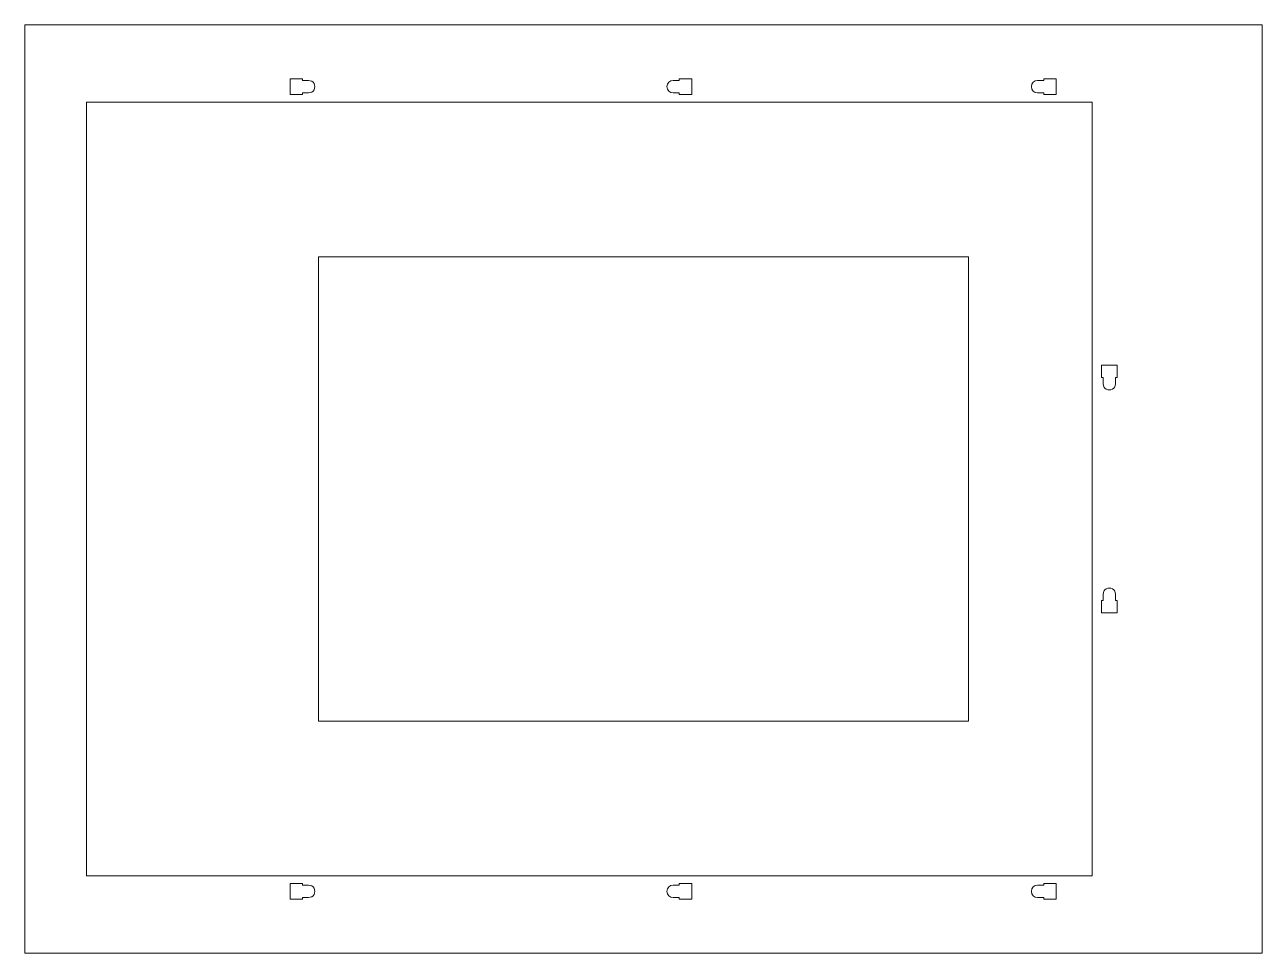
# Model space of a CAD drawing. Extents: x 195 to 994, y 120 to 720.
import ezdxf

# ---------------------------------------------------------------- set-up
doc = ezdxf.new("R2010")
doc.units = 0

msp = doc.modelspace()

# ---------------------------------------------------------------- linework, layer by layer
at = {"color": 1, "lineweight": 13}
for p, q in [((194.500031, 120.5), (194.500031, 720.5)), ((994.5, 720.5), (194.500031, 720.5)), ((994.5, 720.5), (994.5, 120.5)), ((194.500031, 120.5), (994.5, 120.5))]:
    msp.add_line(p, q, dxfattribs=at)
at = {"color": 1, "lineweight": 13, "ltscale": 0.2}
for p, q in [((374.03009, 685.5), (366.03009, 685.5)), ((625.650024, 685.5), (617.650024, 685.5)), ((861.269958, 685.5), (853.269958, 685.5)), ((366.03009, 675.5), (374.03009, 675.5)), ((617.650024, 675.5), (625.650024, 675.5)), ((853.269958, 675.5), (861.269958, 675.5)), ((890.650024, 500.5), (890.650024, 492.5)), ((900.650024, 492.5), (900.650024, 500.5)), ((890.650024, 348.5), (890.650024, 340.5)), ((900.650024, 340.5), (900.650024, 348.5)), ((374.03009, 165.5), (366.03009, 165.5)), ((625.650024, 165.5), (617.650024, 165.5)), ((861.269958, 165.5), (853.269958, 165.5)), ((366.03009, 155.5), (374.03009, 155.5)), ((617.650024, 155.5), (625.650024, 155.5)), ((853.269958, 155.5), (861.269958, 155.5))]:
    msp.add_line(p, q, dxfattribs=at)
at = {"color": 1, "lineweight": 13, "ltscale": 0.25}
for p, q in [((366.03009, 685.5), (366.03009, 675.5)), ((625.650024, 675.5), (625.650024, 685.5)), ((861.269958, 675.5), (861.269958, 685.5)), ((900.650024, 500.5), (890.650024, 500.5)), ((890.650024, 340.5), (900.650024, 340.5)), ((366.03009, 165.5), (366.03009, 155.5)), ((625.650024, 155.5), (625.650024, 165.5)), ((861.269958, 155.5), (861.269958, 165.5))]:
    msp.add_line(p, q, dxfattribs=at)
at = {"color": 1, "lineweight": 13, "ltscale": 0.025}
for p, q in [((374.03009, 684.5), (374.03009, 685.5)), ((617.650024, 685.5), (617.650024, 684.5)), ((853.269958, 685.5), (853.269958, 684.5)), ((374.03009, 675.5), (374.03009, 676.5)), ((617.650024, 676.5), (617.650024, 675.5)), ((853.269958, 676.5), (853.269958, 675.5)), ((890.650024, 492.5), (891.650024, 492.5)), ((899.650024, 492.5), (900.650024, 492.5)), ((891.650024, 348.5), (890.650024, 348.5)), ((900.650024, 348.5), (899.650024, 348.5)), ((374.03009, 164.5), (374.03009, 165.5)), ((617.650024, 165.5), (617.650024, 164.5)), ((853.269958, 165.5), (853.269958, 164.5)), ((374.03009, 155.5), (374.03009, 156.5)), ((617.650024, 156.5), (617.650024, 155.5)), ((853.269958, 156.5), (853.269958, 155.5))]:
    msp.add_line(p, q, dxfattribs=at)
at = {"color": 1, "lineweight": 13, "ltscale": 0.1}
for p, q in [((378.03009, 684.5), (374.03009, 684.5)), ((617.650024, 684.5), (613.650024, 684.5)), ((853.269958, 684.5), (849.269958, 684.5)), ((374.03009, 676.5), (378.03009, 676.5)), ((613.650024, 676.5), (617.650024, 676.5)), ((849.269958, 676.5), (853.269958, 676.5)), ((891.650024, 492.5), (891.650024, 488.5)), ((899.650024, 488.5), (899.650024, 492.5)), ((891.650024, 352.5), (891.650024, 348.5)), ((899.650024, 348.5), (899.650024, 352.5)), ((378.03009, 164.5), (374.03009, 164.5)), ((617.650024, 164.5), (613.650024, 164.5)), ((853.269958, 164.5), (849.269958, 164.5)), ((374.03009, 156.5), (378.03009, 156.5)), ((613.650024, 156.5), (617.650024, 156.5)), ((849.269958, 156.5), (853.269958, 156.5))]:
    msp.add_line(p, q, dxfattribs=at)
at = {"color": 19, "lineweight": 13}
for p, q in [((234.500031, 670.5), (884.5, 670.5)), ((234.500031, 170.5), (234.500031, 670.5)), ((884.5, 670.5), (884.5, 170.5)), ((384.500031, 570.5), (384.500031, 270.5)), ((804.5, 570.5), (384.500031, 570.5)), ((804.5, 270.5), (804.5, 570.5)), ((384.500031, 270.5), (804.5, 270.5)), ((884.5, 170.5), (234.500031, 170.5))]:
    msp.add_line(p, q, dxfattribs=at)
at = {"color": 1, "lineweight": 13}
for centre, start, end in [((378.03009, 680.5), 269.999997, 90.000003), ((613.650024, 680.5), 90.000003, 269.999997), ((849.269958, 680.5), 90.000003, 269.999997), ((895.650024, 488.5), 180.000009, 0.00001), ((895.650024, 352.5), 0, 180.000009), ((378.03009, 160.5), 269.999997, 90.000003), ((613.650024, 160.5), 90.000003, 269.999997), ((849.269958, 160.5), 90.000003, 269.999997)]:
    msp.add_arc(centre, 4, start, end, dxfattribs=at)

doc.saveas('drawing.dxf')
